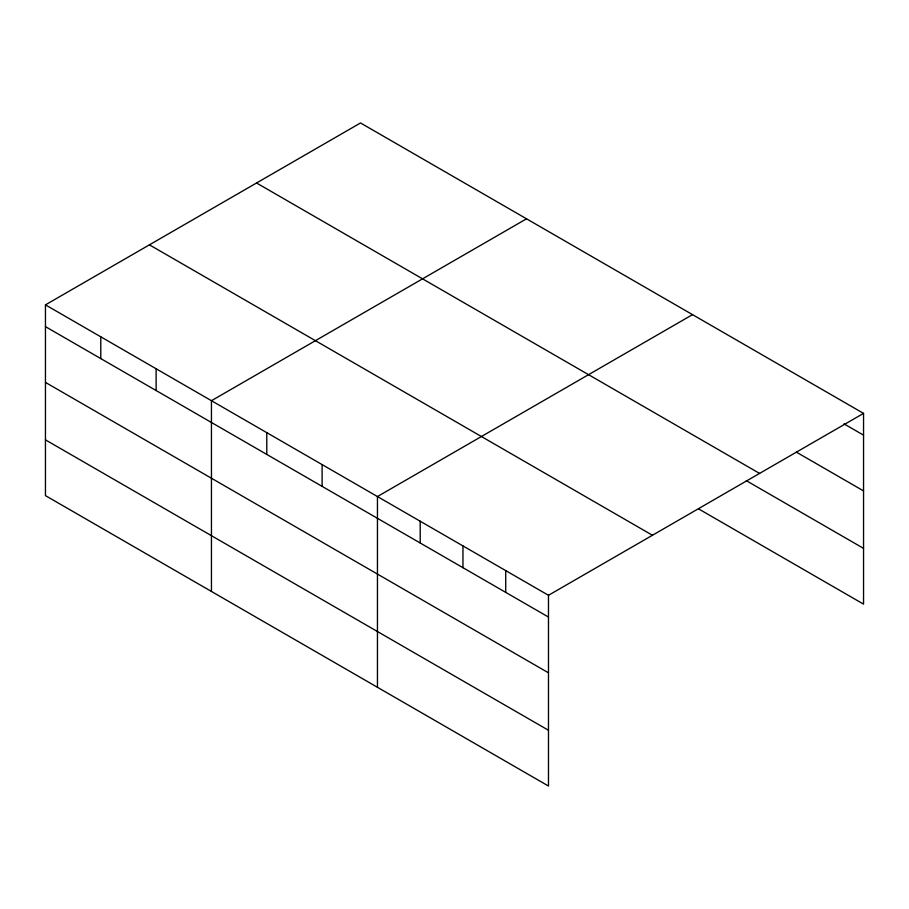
<?xml version="1.0" encoding="UTF-8"?>
<svg xmlns="http://www.w3.org/2000/svg" width="909" height="909" viewBox="0 0 909 909"><rect width="100%" height="100%" fill="white"/><g stroke="black" fill="none" stroke-linecap="round" stroke-linejoin="round"><path stroke-width="1.36" d="M548.479 672.819L548.479 595.293L45.45 304.867L45.45 495.621L548.479 786.035L548.479 672.819L45.45 382.405M698.635 508.915L863.55 604.133L863.55 413.379L360.521 122.965L45.45 304.867M526.527 218.808L211.445 400.71L211.445 591.452M692.522 314.639L377.451 496.553L377.451 687.295M548.479 595.293L863.55 413.379M844.006 423.867L863.55 435.15M796.364 452.125L863.55 490.917M256.554 182.993L759.572 473.419M746.278 480.656L863.55 548.366M149.428 244.839L652.446 535.265M45.45 326.638L548.479 617.063M45.45 439.854L548.479 730.268M505.722 570.602L505.722 592.373M462.965 545.923L462.965 567.693M420.208 521.232L420.208 543.003M322.116 464.601L322.116 486.372M266.78 432.661L266.78 454.42M156.121 368.759L156.121 390.529M100.785 336.819L100.785 358.589"/></g></svg>
